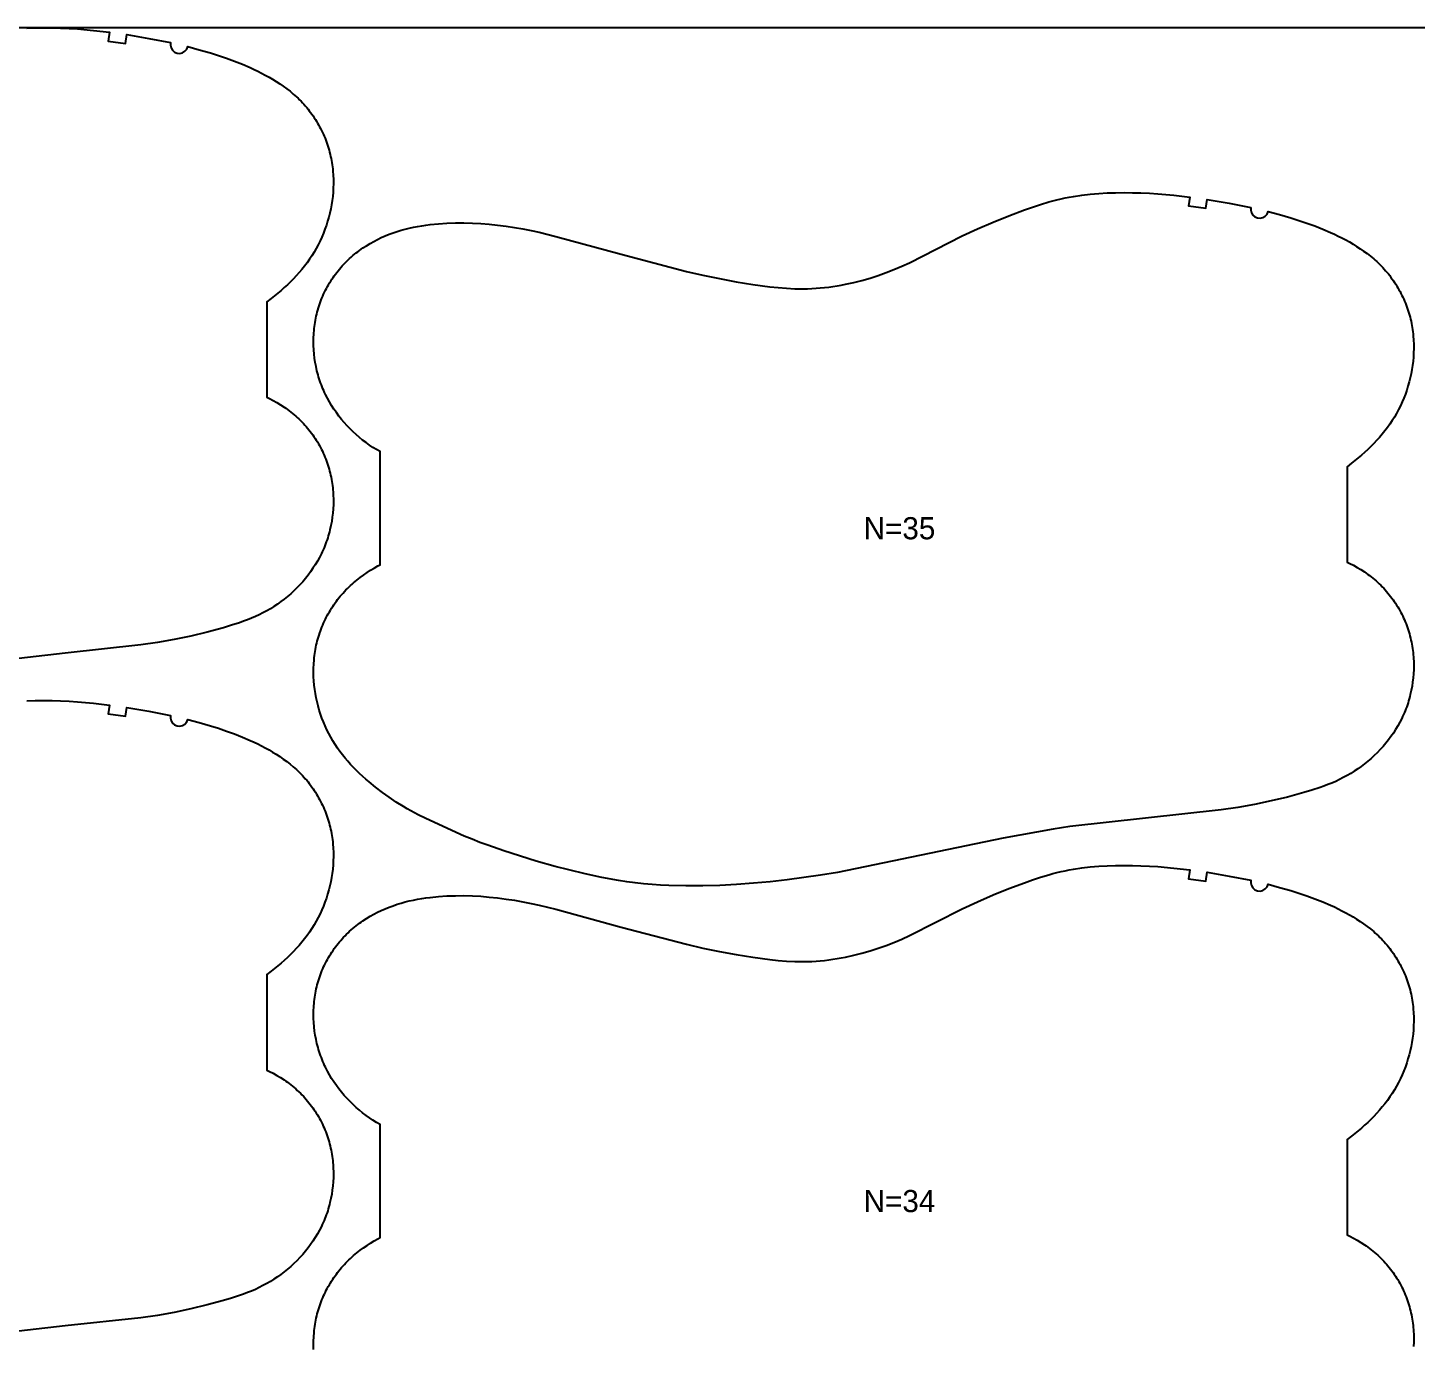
# Model space of a CAD drawing. Header units: inches. Extents: x 0 to 1972, y 0 to 1090.
# Drawn here: x 917.5 to 1230.7, y 792.1 to 1089.6 of the extents above; entities that cross this region are included whole.
import ezdxf

# ---------------------------------------------------------------- set-up
doc = ezdxf.new("R2010")
doc.units = ezdxf.units.IN

msp = doc.modelspace()

# ---------------------------------------------------------------- linework, layer by layer
at = {"layer": '1'}
for points in [[(0.5, 0), (1971.9894, 0), (1971.9894, 1089.551), (0.5, 1089.551), (0.5, 0)], [(1193.4463, 1049.0296), (1193.403, 1048.4086), (1193.5529, 1047.8043), (1193.8812, 1047.2754), (1194.3563, 1046.8731), (1194.9321, 1046.6363), (1195.5528, 1046.5881), (1196.1583, 1046.7331), (1196.6898, 1047.0572), (1197.0959, 1047.5291), (1197.3372, 1048.103), (1199.907, 1047.4165), (1202.461, 1046.6717), (1204.2823, 1046.0997), (1206.0914, 1045.4906), (1207.8848, 1044.8385), (1209.659, 1044.1371), (1211.4105, 1043.3807), (1212.2764, 1042.9803), (1213.1349, 1042.5645), (1213.9856, 1042.1326), (1214.8279, 1041.6842), (1215.6612, 1041.2186), (1216.4849, 1040.7353), (1217.2984, 1040.2338), (1218.0998, 1039.7129), (1218.8872, 1039.1718), (1219.6588, 1038.6095), (1220.4125, 1038.0248), (1221.1466, 1037.4167), (1221.5056, 1037.1036), (1221.8589, 1036.7843), (1222.2064, 1036.4587), (1222.5477, 1036.1265), (1222.8827, 1035.7878), (1223.2112, 1035.4427), (1223.5332, 1035.0913), (1223.8485, 1034.7338), (1224.1571, 1034.3702), (1224.4589, 1034.0009), (1224.7539, 1033.6259), (1225.0419, 1033.2454), (1225.3228, 1032.8596), (1225.5966, 1032.4686), (1225.8632, 1032.0725), (1226.1225, 1031.6716), (1226.3745, 1031.266), (1226.6189, 1030.8558), (1226.8559, 1030.4412), (1227.0852, 1030.0223), (1227.3067, 1029.5994), (1227.5206, 1029.1725), (1227.7265, 1028.7419), (1227.9246, 1028.3076), (1228.1148, 1027.8698), (1228.2969, 1027.4286), (1228.4709, 1026.9843), (1228.6368, 1026.5369), (1228.7945, 1026.0866), (1228.944, 1025.6335), (1229.0851, 1025.1779), (1229.2178, 1024.7197), (1229.3421, 1024.2593), (1229.4579, 1023.7967), (1229.5651, 1023.3321), (1229.6637, 1022.8656), (1229.7537, 1022.3974), (1229.835, 1021.9276), (1229.9077, 1021.4564), (1229.972, 1020.9839), (1230.0279, 1020.5103), (1230.0754, 1020.0357), (1230.1458, 1019.0842), (1230.1836, 1018.1306), (1230.1894, 1017.1761), (1230.1638, 1016.2218), (1230.1074, 1015.269), (1230.0206, 1014.3188), (1229.904, 1013.3719), (1229.7579, 1012.4292), (1229.5829, 1011.4914), (1229.3792, 1010.5591), (1229.1475, 1009.6333), (1228.888, 1008.7145), (1228.6012, 1007.8036), (1228.2875, 1006.9014), (1227.947, 1006.009), (1227.5795, 1005.1274), (1227.1851, 1004.2579), (1226.7637, 1003.4017), (1226.3153, 1002.5598), (1225.8398, 1001.7335), (1225.3372, 1000.924), (1224.8078, 1000.132), (1224.2529, 999.3576), (1223.6743, 998.6002), (1223.0734, 997.8596), (1222.4521, 997.1352), (1221.8119, 996.4269), (1221.1545, 995.7341), (1220.4816, 995.0565), (1219.7947, 994.3937), (1219.0947, 993.7451), (1218.3822, 993.1104), (1217.6581, 992.4889), (1216.1778, 991.2838), (1215.1894, 990.5299), (1215.1894, 968.9855), (1215.7608, 968.7117), (1216.6074, 968.2718), (1217.4394, 967.8041), (1218.2554, 967.3086), (1219.054, 966.7856), (1219.4463, 966.5139), (1219.8339, 966.2354), (1220.2164, 965.9501), (1220.5937, 965.658), (1220.9656, 965.3593), (1221.332, 965.0539), (1221.6928, 964.7418), (1222.0476, 964.4231), (1222.3964, 964.0979), (1222.739, 963.766), (1223.0752, 963.4276), (1223.4049, 963.0828), (1223.728, 962.7318), (1224.0444, 962.3746), (1224.3539, 962.0115), (1224.6564, 961.6425), (1224.9518, 961.2677), (1225.24, 960.8874), (1225.5209, 960.5017), (1225.7943, 960.1107), (1226.0601, 959.7145), (1226.3183, 959.3132), (1226.5686, 958.9071), (1226.811, 958.4962), (1227.0454, 958.0808), (1227.2716, 957.6608), (1227.4895, 957.2365), (1227.6991, 956.8081), (1227.9004, 956.3757), (1228.0933, 955.9394), (1228.2778, 955.4995), (1228.454, 955.0562), (1228.6217, 954.6096), (1228.781, 954.1598), (1228.9318, 953.7072), (1229.0742, 953.2517), (1229.208, 952.7937), (1229.3333, 952.3332), (1229.4501, 951.8706), (1229.5583, 951.4058), (1229.658, 950.9392), (1229.749, 950.4708), (1229.8314, 950.0009), (1229.9051, 949.5297), (1229.9704, 949.0571), (1230.027, 948.5835), (1230.0752, 948.1089), (1230.1149, 947.6335), (1230.1461, 947.1575), (1230.1689, 946.6809), (1230.1834, 946.204), (1230.1894, 945.7269), (1230.1766, 944.7725), (1230.1307, 943.819), (1230.0519, 942.8676), (1229.9406, 941.9194), (1229.7966, 940.9756), (1229.6202, 940.0376), (1229.4113, 939.1063), (1229.2947, 938.6437), (1229.1699, 938.1832), (1229.0371, 937.7251), (1228.8962, 937.2694), (1228.7472, 936.8164), (1228.5902, 936.3662), (1228.425, 935.9189), (1228.2518, 935.4747), (1228.0706, 935.0337), (1227.8814, 934.5961), (1227.6844, 934.1618), (1227.4797, 933.7312), (1227.0477, 932.8807), (1226.5864, 932.0455), (1226.0969, 931.2262), (1225.5801, 930.4236), (1225.0369, 929.6385), (1224.4685, 928.8715), (1223.8758, 928.1235), (1223.2594, 927.3949), (1222.6203, 926.6864), (1221.959, 925.9985), (1221.2764, 925.3319), (1220.5731, 924.687), (1219.8499, 924.0644), (1219.1076, 923.4647), (1218.3468, 922.8885), (1217.5686, 922.3359), (1216.7739, 921.8072), (1215.9636, 921.3027), (1215.1386, 920.8226), (1214.3001, 920.3671), (1213.4488, 919.9364), (1212.5858, 919.5308), (1211.7121, 919.1501), (1210.8287, 918.7924), (1209.9368, 918.4554), (1209.0376, 918.1369), (1207.2218, 917.5459), (1205.3906, 917.0012), (1201.7059, 916.0012), (1197.9956, 915.1098), (1194.2597, 914.3266), (1190.501, 913.6616), (1186.7237, 913.1178), (1169.6483, 911.2596), (1152.582, 909.32), (1148.8112, 908.7321), (1137.5452, 906.6837), (1100.1626, 898.9681), (1096.3968, 898.3464), (1088.8344, 897.3012), (1085.0416, 896.8736), (1081.2404, 896.5277), (1077.4327, 896.2616), (1073.6207, 896.0707), (1069.8054, 895.9561), (1065.988, 895.926), (1062.1723, 896.0109), (1060.2664, 896.107), (1058.3629, 896.2417), (1056.4626, 896.4156), (1054.5664, 896.6294), (1052.6751, 896.8834), (1050.789, 897.1749), (1047.0332, 897.8573), (1043.3, 898.6522), (1039.5883, 899.5422), (1036.5075, 900.3475), (1032.2272, 901.5624), (1024.9492, 903.8657), (1021.3393, 905.1098), (1019.5488, 905.7697), (1017.7726, 906.4652), (1016.0131, 907.2008), (1007.33, 911.1658), (1005.619, 912.0101), (1003.9338, 912.902), (1003.1036, 913.3705), (1002.2821, 913.8544), (1000.6647, 914.8658), (999.0808, 915.9307), (997.5297, 917.0441), (996.0116, 918.2021), (994.5313, 919.4072), (993.8072, 920.0287), (993.0948, 920.6634), (992.3947, 921.312), (991.7078, 921.9748), (991.0349, 922.6524), (990.3775, 923.3452), (989.7373, 924.0535), (989.116, 924.7779), (988.5152, 925.5185), (987.9365, 926.2759), (987.3816, 927.0503), (986.8522, 927.8423), (986.3496, 928.6518), (985.8742, 929.4781), (985.4257, 930.32), (985.0043, 931.1762), (984.6099, 932.0457), (984.2425, 932.9273), (983.9019, 933.8197), (983.5882, 934.7219), (983.3015, 935.6328), (983.042, 936.5516), (982.8102, 937.4774), (982.6065, 938.4097), (982.4315, 939.3475), (982.2854, 940.2902), (982.1688, 941.2371), (982.082, 942.1873), (982.0256, 943.1401), (982, 944.0944), (982.0058, 945.0489), (982.0436, 946.0025), (982.114, 946.954), (982.1615, 947.4286), (982.2174, 947.9022), (982.2817, 948.3747), (982.3544, 948.8459), (982.4358, 949.3157), (982.5257, 949.7839), (982.6243, 950.2504), (982.7315, 950.715), (982.8473, 951.1776), (982.9716, 951.638), (983.1043, 952.0962), (983.2455, 952.5518), (983.3949, 953.0049), (983.5526, 953.4552), (983.7185, 953.9026), (983.8925, 954.3469), (984.0747, 954.7881), (984.2648, 955.2259), (984.4629, 955.6602), (984.6689, 956.0908), (984.8827, 956.5177), (985.1043, 956.9406), (985.3336, 957.3595), (985.5705, 957.7741), (985.815, 958.1843), (986.0669, 958.5899), (986.3262, 958.9908), (986.5928, 959.3869), (986.8666, 959.7779), (987.1475, 960.1637), (987.4355, 960.5442), (987.7305, 960.9192), (988.0323, 961.2885), (988.3409, 961.6521), (988.6563, 962.0096), (988.9782, 962.361), (989.3067, 962.7061), (989.6417, 963.0448), (989.983, 963.377), (990.3305, 963.7026), (990.6838, 964.0219), (991.0429, 964.335), (991.7769, 964.9431), (992.5306, 965.5278), (993.3022, 966.0901), (994.0897, 966.6312), (994.8911, 967.1521), (995.7045, 967.6536), (996.5282, 968.1369), (997, 968.4005), (997, 993.9338), (996.2259, 994.3844), (995.4156, 994.8889), (994.6208, 995.4176), (993.8426, 995.9702), (993.0818, 996.5464), (992.3395, 997.1461), (991.6163, 997.7687), (990.913, 998.4136), (990.2304, 999.0802), (989.5691, 999.7681), (988.93, 1000.4766), (988.3137, 1001.2052), (987.7209, 1001.9532), (987.1525, 1002.7202), (986.6094, 1003.5053), (986.0925, 1004.3079), (985.603, 1005.1272), (985.1417, 1005.9624), (984.7098, 1006.8129), (984.5051, 1007.2435), (984.308, 1007.6778), (984.1189, 1008.1154), (983.9376, 1008.5564), (983.7644, 1009.0006), (983.5992, 1009.4479), (983.4422, 1009.8981), (983.2932, 1010.3511), (983.1523, 1010.8068), (983.0195, 1011.2649), (982.8948, 1011.7254), (982.7781, 1012.188), (982.5692, 1013.1193), (982.3928, 1014.0573), (982.2489, 1015.0011), (982.1375, 1015.9493), (982.0587, 1016.9007), (982.0128, 1017.8542), (982, 1018.8086), (982.0061, 1019.2857), (982.0205, 1019.7626), (982.0433, 1020.2392), (982.0745, 1020.7152), (982.1142, 1021.1906), (982.1624, 1021.6652), (982.2191, 1022.1388), (982.2843, 1022.6114), (982.3581, 1023.0826), (982.4405, 1023.5525), (982.5315, 1024.0209), (982.6311, 1024.4875), (982.7393, 1024.9523), (982.8561, 1025.4149), (982.9814, 1025.8754), (983.1152, 1026.3334), (983.2576, 1026.7889), (983.4084, 1027.2415), (983.5677, 1027.6913), (983.7354, 1028.1379), (983.9116, 1028.5812), (984.0961, 1029.0211), (984.2891, 1029.4574), (984.4903, 1029.8898), (984.6999, 1030.3182), (984.9178, 1030.7425), (985.144, 1031.1625), (985.3784, 1031.5779), (985.6208, 1031.9888), (985.8711, 1032.3949), (986.1293, 1032.7961), (986.3951, 1033.1924), (986.6685, 1033.5834), (986.9494, 1033.9691), (987.2376, 1034.3494), (987.533, 1034.7242), (987.8355, 1035.0932), (988.145, 1035.4563), (988.4614, 1035.8135), (988.7845, 1036.1645), (989.1142, 1036.5093), (989.4504, 1036.8477), (989.793, 1037.1796), (990.1418, 1037.5048), (990.4967, 1037.8235), (990.8574, 1038.1356), (991.2238, 1038.441), (991.5957, 1038.7397), (991.9731, 1039.0318), (992.3556, 1039.3171), (992.7431, 1039.5956), (993.1354, 1039.8673), (993.9341, 1040.3903), (994.75, 1040.8858), (995.582, 1041.3535), (996.4287, 1041.7934), (997.2889, 1042.2057), (998.1617, 1042.5906), (999.046, 1042.9486), (999.9407, 1043.2798), (1000.8448, 1043.5847), (1001.7572, 1043.8636), (1002.6769, 1044.1168), (1003.603, 1044.3447), (1004.5346, 1044.5485), (1005.4711, 1044.7294), (1006.4118, 1044.8889), (1007.3562, 1045.028), (1008.3035, 1045.1482), (1010.2042, 1045.3368), (1012.1092, 1045.4634), (1014.0165, 1045.5306), (1015.9246, 1045.5394), (1017.8318, 1045.4911), (1019.7368, 1045.3872), (1021.6388, 1045.2315), (1023.5367, 1045.0283), (1025.4299, 1044.782), (1027.3175, 1044.4962), (1029.1985, 1044.1709), (1031.0717, 1043.8053), (1032.9361, 1043.3989), (1036.639, 1042.4759), (1051.3666, 1038.4491), (1066.1332, 1034.5673), (1069.8564, 1033.726), (1073.5957, 1032.9594), (1077.3488, 1032.2642), (1081.1144, 1031.6429), (1084.8967, 1031.1301), (1086.7955, 1030.9285), (1088.6984, 1030.7754), (1090.6041, 1030.6815), (1091.5576, 1030.66), (1092.5112, 1030.6574), (1093.4647, 1030.6746), (1094.4179, 1030.7115), (1095.3703, 1030.7678), (1096.3215, 1030.8432), (1097.2712, 1030.9372), (1098.219, 1031.0494), (1099.1645, 1031.1796), (1100.1074, 1031.3273), (1101.0472, 1031.4922), (1101.9839, 1031.6737), (1103.8472, 1032.0849), (1105.6963, 1032.5571), (1107.5303, 1033.0863), (1109.3481, 1033.6696), (1111.1476, 1034.3064), (1112.9267, 1034.9969), (1114.6832, 1035.7415), (1116.4164, 1036.5381), (1128.331, 1042.5816), (1131.7963, 1044.1811), (1135.3038, 1045.6875), (1138.8419, 1047.1184), (1142.4131, 1048.4666), (1144.2133, 1049.1036), (1146.0255, 1049.7042), (1147.8521, 1050.2556), (1148.7715, 1050.5091), (1149.6953, 1050.7455), (1150.6237, 1050.9638), (1151.5563, 1051.164), (1152.4929, 1051.3467), (1153.4328, 1051.5122), (1155.3211, 1051.7937), (1157.2176, 1052.0124), (1159.1193, 1052.1723), (1161.0245, 1052.2794), (1162.9321, 1052.3399), (1164.8408, 1052.36), (1166.7494, 1052.345), (1168.6573, 1052.2951), (1170.5637, 1052.2097), (1172.468, 1052.088), (1176.0606, 1051.7637), (1179.6446, 1051.3462), (1179.3947, 1049.3619), (1183.3218, 1048.8325), (1183.6088, 1050.8118), (1188.536, 1049.9672), (1193.4463, 1049.0296)]]:
    msp.add_lwpolyline(points, close=True, dxfattribs=at)
for points in [[(917.3245, 1089.4704), (919.2321, 1089.5309), (921.1408, 1089.551), (923.0494, 1089.536), (924.9573, 1089.4861), (926.8637, 1089.4007), (928.768, 1089.279), (932.3606, 1088.9547), (935.9446, 1088.5372), (935.6947, 1086.5529), (939.6218, 1086.0235), (939.9088, 1088.0028), (944.836, 1087.1582), (949.7463, 1086.2206), (949.7463, 1086.2206), (949.703, 1085.5996), (949.8529, 1084.9953), (950.1812, 1084.4664), (950.6563, 1084.0641), (951.2321, 1083.8273), (951.8528, 1083.7791), (952.4583, 1083.9241), (952.9898, 1084.2482), (953.3959, 1084.7201), (953.6372, 1085.294), (956.207, 1084.6075), (958.761, 1083.8627), (960.5823, 1083.2907), (962.3914, 1082.6816), (964.1848, 1082.0295), (965.959, 1081.3281), (967.7105, 1080.5717), (968.5764, 1080.1713), (969.4349, 1079.7555), (970.2856, 1079.3236), (971.1279, 1078.8752), (971.9612, 1078.4096), (972.7849, 1077.9263), (973.5984, 1077.4248), (974.3998, 1076.9039), (975.1872, 1076.3628), (975.9588, 1075.8005), (976.7125, 1075.2158), (977.4466, 1074.6077), (977.8056, 1074.2946), (978.1589, 1073.9753), (978.5064, 1073.6497), (978.8477, 1073.3175), (979.1827, 1072.9788), (979.5112, 1072.6337), (979.8332, 1072.2823), (980.1485, 1071.9248), (980.4571, 1071.5612), (980.7589, 1071.1919), (981.0539, 1070.8169), (981.3419, 1070.4364), (981.6228, 1070.0506), (981.8966, 1069.6596), (982.1632, 1069.2635), (982.4225, 1068.8626), (982.6745, 1068.457), (982.9189, 1068.0468), (983.1559, 1067.6322), (983.3852, 1067.2133), (983.6067, 1066.7904), (983.8206, 1066.3635), (984.0265, 1065.9329), (984.2246, 1065.4986), (984.4148, 1065.0608), (984.5969, 1064.6196), (984.7709, 1064.1753), (984.9368, 1063.7279), (985.0945, 1063.2776), (985.244, 1062.8245), (985.3851, 1062.3689), (985.5178, 1061.9107), (985.6421, 1061.4503), (985.7579, 1060.9877), (985.8651, 1060.5231), (985.9637, 1060.0566), (986.0537, 1059.5884), (986.135, 1059.1186), (986.2077, 1058.6474), (986.272, 1058.1749), (986.3279, 1057.7013), (986.3754, 1057.2267), (986.4458, 1056.2752), (986.4836, 1055.3216), (986.4894, 1054.3671), (986.4638, 1053.4128), (986.4074, 1052.46), (986.3206, 1051.5098), (986.204, 1050.5629), (986.0579, 1049.6202), (985.8829, 1048.6824), (985.6792, 1047.7501), (985.4475, 1046.8243), (985.188, 1045.9055), (984.9012, 1044.9946), (984.5875, 1044.0924), (984.247, 1043.2), (983.8795, 1042.3184), (983.4851, 1041.4489), (983.0637, 1040.5927), (982.6153, 1039.7508), (982.1398, 1038.9245), (981.6372, 1038.115), (981.1078, 1037.323), (980.5529, 1036.5486), (979.9743, 1035.7912), (979.3734, 1035.0506), (978.7521, 1034.3262), (978.1119, 1033.6179), (977.4545, 1032.9251), (976.7816, 1032.2475), (976.0947, 1031.5847), (975.3947, 1030.9361), (974.6822, 1030.3014), (973.9581, 1029.6799), (972.4778, 1028.4748), (971.4894, 1027.7209), (971.4894, 1006.1765), (972.0608, 1005.9027), (972.9074, 1005.4628), (973.7394, 1004.9951), (974.5554, 1004.4996), (975.354, 1003.9766), (975.7463, 1003.7049), (976.1339, 1003.4264), (976.5164, 1003.1411), (976.8937, 1002.849), (977.2656, 1002.5503), (977.632, 1002.2449), (977.9928, 1001.9328), (978.3476, 1001.6141), (978.6964, 1001.2889), (979.039, 1000.957), (979.3752, 1000.6186), (979.7049, 1000.2738), (980.028, 999.9228), (980.3444, 999.5656), (980.6539, 999.2025), (980.9564, 998.8335), (981.2518, 998.4587), (981.54, 998.0784), (981.8209, 997.6927), (982.0943, 997.3017), (982.3601, 996.9055), (982.6183, 996.5042), (982.8686, 996.0981), (983.111, 995.6872), (983.3454, 995.2718), (983.5716, 994.8518), (983.7895, 994.4275), (983.9991, 993.9991), (984.2004, 993.5667), (984.3933, 993.1304), (984.5778, 992.6905), (984.754, 992.2472), (984.9217, 991.8006), (985.081, 991.3508), (985.2318, 990.8982), (985.3742, 990.4427), (985.508, 989.9847), (985.6333, 989.5242), (985.7501, 989.0616), (985.8583, 988.5968), (985.958, 988.1302), (986.049, 987.6618), (986.1314, 987.1919), (986.2051, 986.7207), (986.2704, 986.2481), (986.327, 985.7745), (986.3752, 985.2999), (986.4149, 984.8245), (986.4461, 984.3485), (986.4689, 983.8719), (986.4834, 983.395), (986.4894, 982.9179), (986.4766, 981.9635), (986.4307, 981.01), (986.3519, 980.0586), (986.2406, 979.1104), (986.0966, 978.1666), (985.9202, 977.2286), (985.7113, 976.2973), (985.5947, 975.8347), (985.4699, 975.3742), (985.3371, 974.9161), (985.1962, 974.4604), (985.0472, 974.0074), (984.8902, 973.5572), (984.725, 973.1099), (984.5518, 972.6657), (984.3706, 972.2247), (984.1814, 971.7871), (983.9844, 971.3528), (983.7797, 970.9222), (983.3477, 970.0717), (982.8864, 969.2365), (982.3969, 968.4172), (981.8801, 967.6146), (981.3369, 966.8295), (980.7685, 966.0625), (980.1758, 965.3145), (979.5594, 964.5859), (978.9203, 963.8774), (978.259, 963.1895), (977.5764, 962.5229), (976.8731, 961.878), (976.1499, 961.2554), (975.4076, 960.6557), (974.6468, 960.0795), (973.8686, 959.5269), (973.0739, 958.9982), (972.2636, 958.4937), (971.4386, 958.0136), (970.6001, 957.5581), (969.7488, 957.1274), (968.8858, 956.7218), (968.0121, 956.3411), (967.1287, 955.9834), (966.2368, 955.6464), (965.3376, 955.3279), (963.5218, 954.7369), (961.6906, 954.1922), (958.0059, 953.1922), (954.2956, 952.3008), (950.5597, 951.5176), (946.801, 950.8526), (943.0237, 950.3088), (925.9483, 948.4506), (908.882, 946.511)], [(917.3245, 937.6784), (919.2321, 937.7389), (921.1408, 937.759), (923.0494, 937.744), (924.9573, 937.6941), (926.8637, 937.6087), (928.768, 937.487), (932.3606, 937.1627), (935.9446, 936.7452), (935.6947, 934.7609), (939.6218, 934.2315), (939.9088, 936.2108), (944.836, 935.3662), (949.7463, 934.4286), (949.7463, 934.4286), (949.703, 933.8076), (949.8529, 933.2033), (950.1812, 932.6744), (950.6563, 932.2721), (951.2321, 932.0353), (951.8528, 931.9871), (952.4583, 932.1321), (952.9898, 932.4562), (953.3959, 932.9281), (953.6372, 933.502), (956.207, 932.8155), (958.761, 932.0707), (960.5823, 931.4987), (962.3914, 930.8896), (964.1848, 930.2375), (965.959, 929.5361), (967.7105, 928.7797), (968.5764, 928.3793), (969.4349, 927.9635), (970.2856, 927.5316), (971.1279, 927.0832), (971.9612, 926.6176), (972.7849, 926.1343), (973.5984, 925.6328), (974.3998, 925.1119), (975.1872, 924.5708), (975.9588, 924.0085), (976.7125, 923.4238), (977.4466, 922.8157), (977.8056, 922.5026), (978.1589, 922.1833), (978.5064, 921.8577), (978.8477, 921.5255), (979.1827, 921.1868), (979.5112, 920.8417), (979.8332, 920.4903), (980.1485, 920.1328), (980.4571, 919.7692), (980.7589, 919.3999), (981.0539, 919.0249), (981.3419, 918.6444), (981.6228, 918.2586), (981.8966, 917.8676), (982.1632, 917.4715), (982.4225, 917.0706), (982.6745, 916.665), (982.9189, 916.2548), (983.1559, 915.8402), (983.3852, 915.4213), (983.6067, 914.9984), (983.8206, 914.5715), (984.0265, 914.1409), (984.2246, 913.7066), (984.4148, 913.2688), (984.5969, 912.8276), (984.7709, 912.3833), (984.9368, 911.9359), (985.0945, 911.4856), (985.244, 911.0325), (985.3851, 910.5769), (985.5178, 910.1187), (985.6421, 909.6583), (985.7579, 909.1957), (985.8651, 908.7311), (985.9637, 908.2646), (986.0537, 907.7964), (986.135, 907.3266), (986.2077, 906.8554), (986.272, 906.3829), (986.3279, 905.9093), (986.3754, 905.4347), (986.4458, 904.4832), (986.4836, 903.5296), (986.4894, 902.5751), (986.4638, 901.6208), (986.4074, 900.668), (986.3206, 899.7178), (986.204, 898.7709), (986.0579, 897.8282), (985.8829, 896.8904), (985.6792, 895.9581), (985.4475, 895.0323), (985.188, 894.1135), (984.9012, 893.2026), (984.5875, 892.3004), (984.247, 891.408), (983.8795, 890.5264), (983.4851, 889.6569), (983.0637, 888.8007), (982.6153, 887.9588), (982.1398, 887.1325), (981.6372, 886.323), (981.1078, 885.531), (980.5529, 884.7566), (979.9743, 883.9992), (979.3734, 883.2586), (978.7521, 882.5342), (978.1119, 881.8259), (977.4545, 881.1331), (976.7816, 880.4555), (976.0947, 879.7927), (975.3947, 879.1441), (974.6822, 878.5094), (973.9581, 877.8879), (972.4778, 876.6828), (971.4894, 875.9289), (971.4894, 854.3845), (972.0608, 854.1107), (972.9074, 853.6708), (973.7394, 853.2031), (974.5554, 852.7076), (975.354, 852.1846), (975.7463, 851.9129), (976.1339, 851.6344), (976.5164, 851.3491), (976.8937, 851.057), (977.2656, 850.7583), (977.632, 850.4529), (977.9928, 850.1408), (978.3476, 849.8221), (978.6964, 849.4969), (979.039, 849.165), (979.3752, 848.8266), (979.7049, 848.4818), (980.028, 848.1308), (980.3444, 847.7736), (980.6539, 847.4105), (980.9564, 847.0415), (981.2518, 846.6667), (981.54, 846.2864), (981.8209, 845.9007), (982.0943, 845.5097), (982.3601, 845.1135), (982.6183, 844.7122), (982.8686, 844.3061), (983.111, 843.8952), (983.3454, 843.4798), (983.5716, 843.0598), (983.7895, 842.6355), (983.9991, 842.2071), (984.2004, 841.7747), (984.3933, 841.3384), (984.5778, 840.8985), (984.754, 840.4552), (984.9217, 840.0086), (985.081, 839.5588), (985.2318, 839.1062), (985.3742, 838.6507), (985.508, 838.1927), (985.6333, 837.7322), (985.7501, 837.2696), (985.8583, 836.8048), (985.958, 836.3382), (986.049, 835.8698), (986.1314, 835.3999), (986.2051, 834.9287), (986.2704, 834.4561), (986.327, 833.9825), (986.3752, 833.5079), (986.4149, 833.0325), (986.4461, 832.5565), (986.4689, 832.0799), (986.4834, 831.603), (986.4894, 831.1259), (986.4766, 830.1715), (986.4307, 829.218), (986.3519, 828.2666), (986.2406, 827.3184), (986.0966, 826.3746), (985.9202, 825.4366), (985.7113, 824.5053), (985.5947, 824.0427), (985.4699, 823.5822), (985.3371, 823.1241), (985.1962, 822.6684), (985.0472, 822.2154), (984.8902, 821.7652), (984.725, 821.3179), (984.5518, 820.8737), (984.3706, 820.4327), (984.1814, 819.9951), (983.9844, 819.5608), (983.7797, 819.1302), (983.3477, 818.2797), (982.8864, 817.4445), (982.3969, 816.6252), (981.8801, 815.8226), (981.3369, 815.0375), (980.7685, 814.2705), (980.1758, 813.5225), (979.5594, 812.7939), (978.9203, 812.0854), (978.259, 811.3975), (977.5764, 810.7309), (976.8731, 810.086), (976.1499, 809.4634), (975.4076, 808.8637), (974.6468, 808.2875), (973.8686, 807.7349), (973.0739, 807.2062), (972.2636, 806.7017), (971.4386, 806.2216), (970.6001, 805.7661), (969.7488, 805.3354), (968.8858, 804.9298), (968.0121, 804.5491), (967.1287, 804.1914), (966.2368, 803.8544), (965.3376, 803.5359), (963.5218, 802.9449), (961.6906, 802.4002), (958.0059, 801.4002), (954.2956, 800.5088), (950.5597, 799.7256), (946.801, 799.0606), (943.0237, 798.5168), (925.9483, 796.6586), (908.882, 794.719)], [(982.0256, 791.3481), (982, 792.3024), (982.0058, 793.2569), (982.0436, 794.2105), (982.114, 795.162), (982.1615, 795.6366), (982.2174, 796.1102), (982.2817, 796.5827), (982.3544, 797.0539), (982.4358, 797.5237), (982.5257, 797.9919), (982.6243, 798.4584), (982.7315, 798.923), (982.8473, 799.3856), (982.9716, 799.846), (983.1043, 800.3042), (983.2455, 800.7598), (983.3949, 801.2129), (983.5526, 801.6632), (983.7185, 802.1106), (983.8925, 802.5549), (984.0747, 802.9961), (984.2648, 803.4339), (984.4629, 803.8682), (984.6689, 804.2988), (984.8827, 804.7257), (985.1043, 805.1486), (985.3336, 805.5675), (985.5705, 805.9821), (985.815, 806.3923), (986.0669, 806.7979), (986.3262, 807.1988), (986.5928, 807.5949), (986.8666, 807.9859), (987.1475, 808.3717), (987.4355, 808.7522), (987.7305, 809.1272), (988.0323, 809.4965), (988.3409, 809.8601), (988.6563, 810.2176), (988.9782, 810.569), (989.3067, 810.9141), (989.6417, 811.2528), (989.983, 811.585), (990.3305, 811.9106), (990.6838, 812.2299), (991.0429, 812.543), (991.7769, 813.1511), (992.5306, 813.7358), (993.3022, 814.2981), (994.0897, 814.8392), (994.8911, 815.3601), (995.7045, 815.8616), (996.5282, 816.3449), (997, 816.6085), (997, 842.1418), (996.2259, 842.5924), (995.4156, 843.0969), (994.6208, 843.6256), (993.8426, 844.1782), (993.0818, 844.7544), (992.3395, 845.3541), (991.6163, 845.9767), (990.913, 846.6216), (990.2304, 847.2882), (989.5691, 847.9761), (988.93, 848.6846), (988.3137, 849.4132), (987.7209, 850.1612), (987.1525, 850.9282), (986.6094, 851.7133), (986.0925, 852.5159), (985.603, 853.3352), (985.1417, 854.1704), (984.7098, 855.0209), (984.5051, 855.4515), (984.308, 855.8858), (984.1189, 856.3234), (983.9376, 856.7644), (983.7644, 857.2086), (983.5992, 857.6559), (983.4422, 858.1061), (983.2932, 858.5591), (983.1523, 859.0148), (983.0195, 859.4729), (982.8948, 859.9334), (982.7781, 860.396), (982.5692, 861.3273), (982.3928, 862.2653), (982.2489, 863.2091), (982.1375, 864.1573), (982.0587, 865.1087), (982.0128, 866.0622), (982, 867.0166), (982.0061, 867.4937), (982.0205, 867.9706), (982.0433, 868.4472), (982.0745, 868.9232), (982.1142, 869.3986), (982.1624, 869.8732), (982.2191, 870.3468), (982.2843, 870.8194), (982.3581, 871.2906), (982.4405, 871.7605), (982.5315, 872.2289), (982.6311, 872.6955), (982.7393, 873.1603), (982.8561, 873.6229), (982.9814, 874.0834), (983.1152, 874.5414), (983.2576, 874.9969), (983.4084, 875.4495), (983.5677, 875.8993), (983.7354, 876.3459), (983.9116, 876.7892), (984.0961, 877.2291), (984.2891, 877.6654), (984.4903, 878.0978), (984.6999, 878.5262), (984.9178, 878.9505), (985.144, 879.3705), (985.3784, 879.7859), (985.6208, 880.1968), (985.8711, 880.6029), (986.1293, 881.0041), (986.3951, 881.4004), (986.6685, 881.7914), (986.9494, 882.1771), (987.2376, 882.5574), (987.533, 882.9322), (987.8355, 883.3012), (988.145, 883.6643), (988.4614, 884.0215), (988.7845, 884.3725), (989.1142, 884.7173), (989.4504, 885.0557), (989.793, 885.3876), (990.1418, 885.7128), (990.4967, 886.0315), (990.8574, 886.3436), (991.2238, 886.649), (991.5957, 886.9477), (991.9731, 887.2398), (992.3556, 887.5251), (992.7431, 887.8036), (993.1354, 888.0753), (993.9341, 888.5983), (994.75, 889.0938), (995.582, 889.5615), (996.4287, 890.0014), (997.2889, 890.4137), (998.1617, 890.7986), (999.046, 891.1566), (999.9407, 891.4878), (1000.8448, 891.7927), (1001.7572, 892.0716), (1002.6769, 892.3248), (1003.603, 892.5527), (1004.5346, 892.7565), (1005.4711, 892.9374), (1006.4118, 893.0969), (1007.3562, 893.236), (1008.3035, 893.3562), (1010.2042, 893.5448), (1012.1092, 893.6714), (1014.0165, 893.7386), (1015.9246, 893.7474), (1017.8318, 893.6991), (1019.7368, 893.5952), (1021.6388, 893.4395), (1023.5367, 893.2363), (1025.4299, 892.99), (1027.3175, 892.7042), (1029.1985, 892.3789), (1031.0717, 892.0133), (1032.9361, 891.6069), (1036.639, 890.6839), (1051.3666, 886.6571), (1066.1332, 882.7753), (1069.8564, 881.934), (1073.5957, 881.1674), (1077.3488, 880.4722), (1081.1144, 879.8509), (1084.8967, 879.3381), (1086.7955, 879.1365), (1088.6984, 878.9834), (1090.6041, 878.8895), (1091.5576, 878.868), (1092.5112, 878.8654), (1093.4647, 878.8826), (1094.4179, 878.9195), (1095.3703, 878.9758), (1096.3215, 879.0512), (1097.2712, 879.1452), (1098.219, 879.2574), (1099.1645, 879.3876), (1100.1074, 879.5353), (1101.0472, 879.7002), (1101.9839, 879.8817), (1103.8472, 880.2929), (1105.6963, 880.7651), (1107.5303, 881.2943), (1109.3481, 881.8776), (1111.1476, 882.5144), (1112.9267, 883.2049), (1114.6832, 883.9495), (1116.4164, 884.7461), (1128.331, 890.7896), (1131.7963, 892.3891), (1135.3038, 893.8955), (1138.8419, 895.3264), (1142.4131, 896.6746), (1144.2133, 897.3116), (1146.0255, 897.9122), (1147.8521, 898.4636), (1148.7715, 898.7171), (1149.6953, 898.9535), (1150.6237, 899.1718), (1151.5563, 899.372), (1152.4929, 899.5547), (1153.4328, 899.7202), (1155.3211, 900.0017), (1157.2176, 900.2204), (1159.1193, 900.3803), (1161.0245, 900.4874), (1162.9321, 900.5479), (1164.8408, 900.568), (1166.7494, 900.553), (1168.6573, 900.5031), (1170.5637, 900.4177), (1172.468, 900.296), (1176.0606, 899.9717), (1179.6446, 899.5542), (1179.3947, 897.5699), (1183.3218, 897.0405), (1183.6088, 899.0198), (1188.536, 898.1752), (1193.4463, 897.2376), (1193.4463, 897.2376), (1193.403, 896.6166), (1193.5529, 896.0123), (1193.8812, 895.4834), (1194.3563, 895.0811), (1194.9321, 894.8443), (1195.5528, 894.7961), (1196.1583, 894.9411), (1196.6898, 895.2652), (1197.0959, 895.7371), (1197.3372, 896.311), (1199.907, 895.6245), (1202.461, 894.8797), (1204.2823, 894.3077), (1206.0914, 893.6986), (1207.8848, 893.0465), (1209.659, 892.3451), (1211.4105, 891.5887), (1212.2764, 891.1883), (1213.1349, 890.7725), (1213.9856, 890.3406), (1214.8279, 889.8922), (1215.6612, 889.4266), (1216.4849, 888.9433), (1217.2984, 888.4418), (1218.0998, 887.9209), (1218.8872, 887.3798), (1219.6588, 886.8175), (1220.4125, 886.2328), (1221.1466, 885.6247), (1221.5056, 885.3116), (1221.8589, 884.9923), (1222.2064, 884.6667), (1222.5477, 884.3345), (1222.8827, 883.9958), (1223.2112, 883.6507), (1223.5332, 883.2993), (1223.8485, 882.9418), (1224.1571, 882.5782), (1224.4589, 882.2089), (1224.7539, 881.8339), (1225.0419, 881.4534), (1225.3228, 881.0676), (1225.5966, 880.6766), (1225.8632, 880.2805), (1226.1225, 879.8796), (1226.3745, 879.474), (1226.6189, 879.0638), (1226.8559, 878.6492), (1227.0852, 878.2303), (1227.3067, 877.8074), (1227.5206, 877.3805), (1227.7265, 876.9499), (1227.9246, 876.5156), (1228.1148, 876.0778), (1228.2969, 875.6366), (1228.4709, 875.1923), (1228.6368, 874.7449), (1228.7945, 874.2946), (1228.944, 873.8415), (1229.0851, 873.3859), (1229.2178, 872.9277), (1229.3421, 872.4673), (1229.4579, 872.0047), (1229.5651, 871.5401), (1229.6637, 871.0736), (1229.7537, 870.6054), (1229.835, 870.1356), (1229.9077, 869.6644), (1229.972, 869.1919), (1230.0279, 868.7183), (1230.0754, 868.2437), (1230.1458, 867.2922), (1230.1836, 866.3386), (1230.1894, 865.3841), (1230.1638, 864.4298), (1230.1074, 863.477), (1230.0206, 862.5268), (1229.904, 861.5799), (1229.7579, 860.6372), (1229.5829, 859.6994), (1229.3792, 858.7671), (1229.1475, 857.8413), (1228.888, 856.9225), (1228.6012, 856.0116), (1228.2875, 855.1094), (1227.947, 854.217), (1227.5795, 853.3354), (1227.1851, 852.4659), (1226.7637, 851.6097), (1226.3153, 850.7678), (1225.8398, 849.9415), (1225.3372, 849.132), (1224.8078, 848.34), (1224.2529, 847.5656), (1223.6743, 846.8082), (1223.0734, 846.0676), (1222.4521, 845.3432), (1221.8119, 844.6349), (1221.1545, 843.9421), (1220.4816, 843.2645), (1219.7947, 842.6017), (1219.0947, 841.9531), (1218.3822, 841.3184), (1217.6581, 840.6969), (1216.1778, 839.4918), (1215.1894, 838.7379), (1215.1894, 817.1935), (1215.7608, 816.9197), (1216.6074, 816.4798), (1217.4394, 816.0121), (1218.2554, 815.5166), (1219.054, 814.9936), (1219.4463, 814.7219), (1219.8339, 814.4434), (1220.2164, 814.1581), (1220.5937, 813.866), (1220.9656, 813.5673), (1221.332, 813.2619), (1221.6928, 812.9498), (1222.0476, 812.6311), (1222.3964, 812.3059), (1222.739, 811.974), (1223.0752, 811.6356), (1223.4049, 811.2908), (1223.728, 810.9398), (1224.0444, 810.5826), (1224.3539, 810.2195), (1224.6564, 809.8505), (1224.9518, 809.4757), (1225.24, 809.0954), (1225.5209, 808.7097), (1225.7943, 808.3187), (1226.0601, 807.9225), (1226.3183, 807.5212), (1226.5686, 807.1151), (1226.811, 806.7042), (1227.0454, 806.2888), (1227.2716, 805.8688), (1227.4895, 805.4445), (1227.6991, 805.0161), (1227.9004, 804.5837), (1228.0933, 804.1474), (1228.2778, 803.7075), (1228.454, 803.2642), (1228.6217, 802.8176), (1228.781, 802.3678), (1228.9318, 801.9152), (1229.0742, 801.4597), (1229.208, 801.0017), (1229.3333, 800.5412), (1229.4501, 800.0786), (1229.5583, 799.6138), (1229.658, 799.1472), (1229.749, 798.6788), (1229.8314, 798.2089), (1229.9051, 797.7377), (1229.9704, 797.2651), (1230.027, 796.7915), (1230.0752, 796.3169), (1230.1149, 795.8415), (1230.1461, 795.3655), (1230.1689, 794.8889), (1230.1834, 794.412), (1230.1894, 793.9349), (1230.1766, 792.9805), (1230.1307, 792.027)]]:
    msp.add_lwpolyline(points, dxfattribs=at)

# ---------------------------------------------------------------- texts
for s, p in [('N=35', (1106.0947, 974.143)), ('N=34', (1106.0947, 822.351))]:
    msp.add_text(s, height=5, dxfattribs=at).set_placement(p)

doc.saveas('drawing.dxf')
